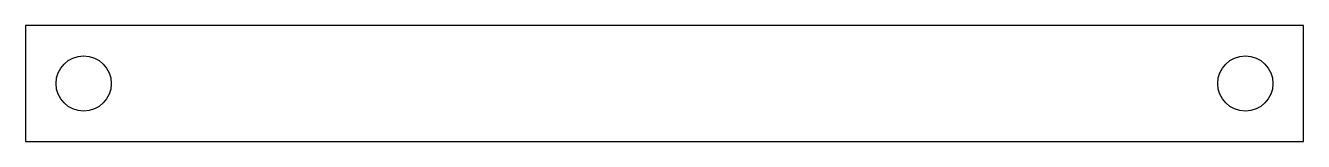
# Model space of a CAD drawing. Extents: x 0 to 44, y 0 to 4.
import ezdxf

# ---------------------------------------------------------------- set-up
doc = ezdxf.new("R2010")
doc.units = 0
doc.layers.get('0').update_dxf_attribs({"linetype": 'CONTINUOUS'})

msp = doc.modelspace()

# ---------------------------------------------------------------- linework, layer by layer
msp.add_lwpolyline([(44, 4), (0, 4), (0, 0), (44, 0)], close=True)
for centre in [(2, 2), (42, 2)]:
    msp.add_circle(centre, 0.95)

doc.saveas('drawing.dxf')
